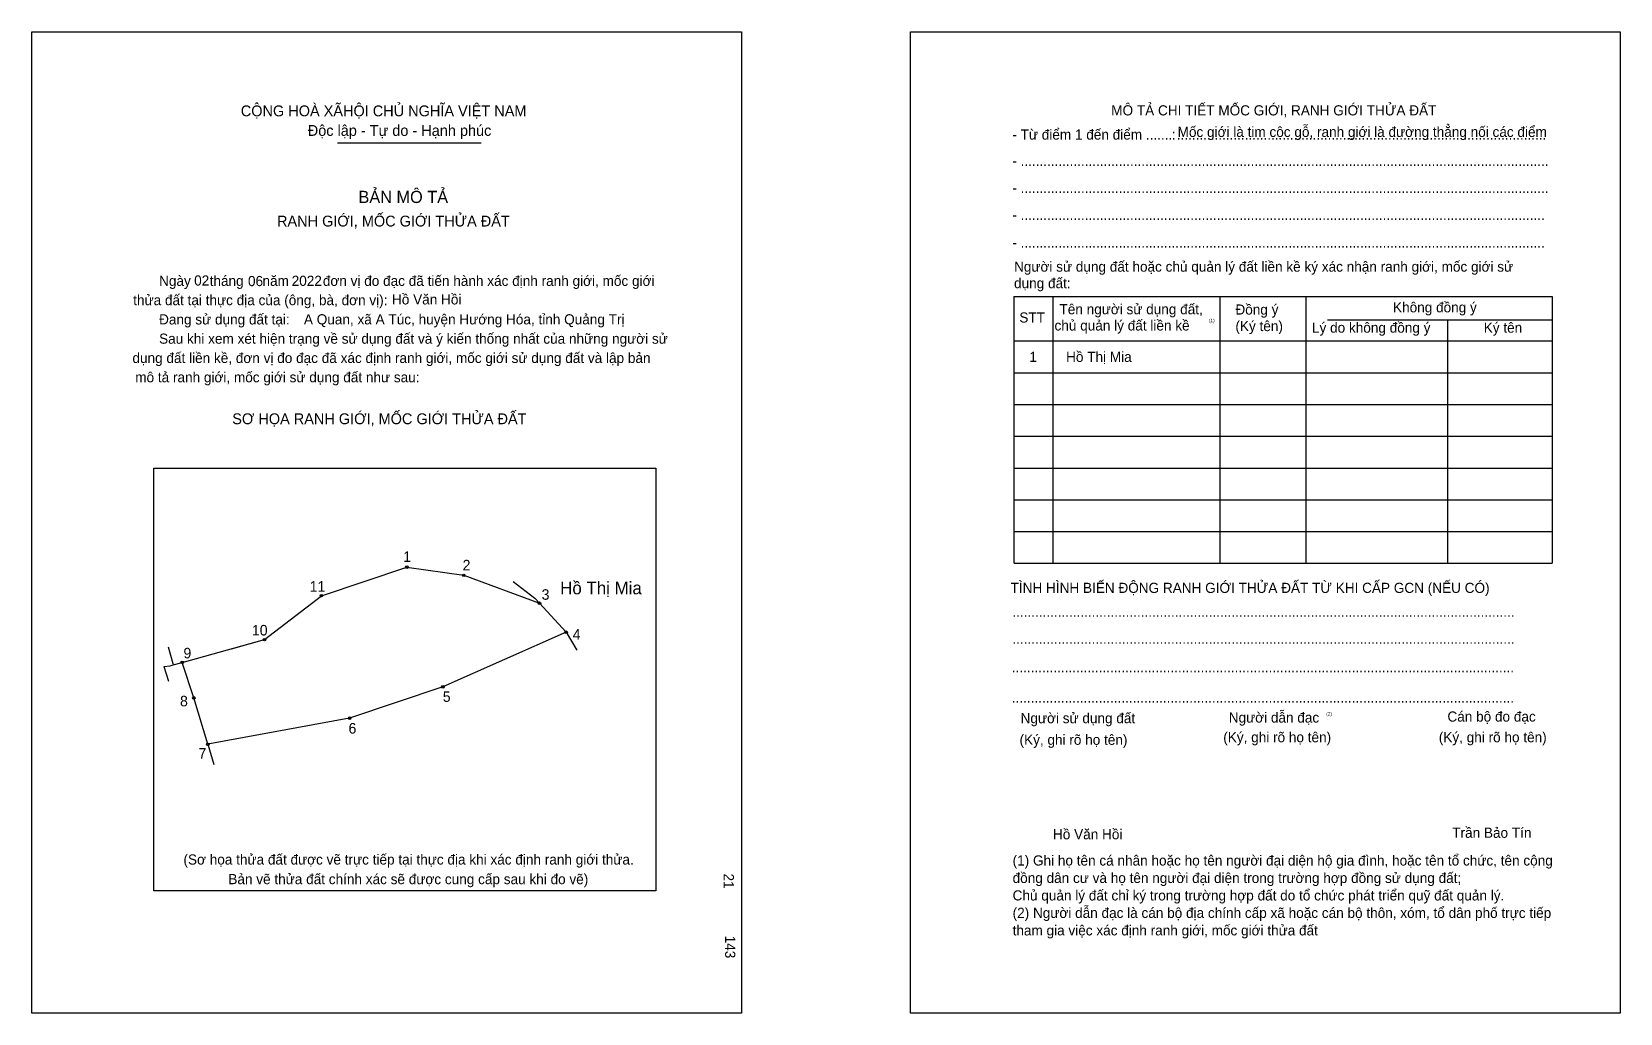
# Model space of a CAD drawing. Extents: x 547471 to 548314, y 1821295 to 1821816.
import ezdxf

# ---------------------------------------------------------------- set-up
doc = ezdxf.new("R2010")
doc.units = 0
for name, color, linetype in [('bmtKhungInTrang1', 7, 'Continuous'), ('bmtKhungInTrang2', 7, 'Continuous'), ('bmtNoiDung', 7, 'Continuous'), ('bmtTemplate', 7, 'Continuous'), ('CanhThua', 7, 'Continuous'), ('MocDinhThua', 7, 'Continuous'), ('RauThua', 7, 'Continuous'), ('SoHieuDinhThua', 7, 'Continuous'), ('TenChuLanCan', 7, 'Continuous')]:
    doc.layers.add(name, color=color, linetype=linetype)

msp = doc.modelspace()

# ---------------------------------------------------------------- linework, layer by layer
at = {"layer": 'bmtKhungInTrang1'}
msp.add_lwpolyline([(547471.35, 1821815.99), (547847.86, 1821815.99), (547847.86, 1821295.23), (547471.35, 1821295.23)], close=True, dxfattribs=at)
at = {"layer": 'bmtKhungInTrang2'}
msp.add_lwpolyline([(547937.64, 1821815.99), (548314.15, 1821815.99), (548314.15, 1821295.23), (547937.64, 1821295.23)], close=True, dxfattribs=at)
at = {"layer": 'bmtTemplate'}
for p, q in [((547633.6, 1821756.97), (547709.74, 1821756.97)), ((548013.17, 1821675.53), (548013.17, 1821533.96)), ((548101.74, 1821675.53), (548101.74, 1821533.96)), ((548147.31, 1821675.7), (548147.31, 1821533.96)), ((548278.1, 1821675.53), (548278.1, 1821533.96)), ((548158.87, 1821663.06), (548278.1, 1821663.06)), ((547992.53, 1821651.93), (548278.1, 1821651.93)), ((547992.53, 1821635.08), (548278.1, 1821635.08)), ((547992.53, 1821618.23), (548278.1, 1821618.23)), ((547992.53, 1821601.37), (548278.1, 1821601.37)), ((547992.53, 1821584.52), (548278.1, 1821584.52)), ((547992.53, 1821567.67), (548278.1, 1821567.67)), ((547992.53, 1821550.81), (548278.1, 1821550.81)), ((547992.53, 1821533.96), (548278.1, 1821533.96))]:
    msp.add_line(p, q, dxfattribs=at)
for points in [[(547992.34, 1821675.53), (548278.1, 1821675.53)], [(547992.34, 1821675.53), (547992.34, 1821533.96)], [(548222.52, 1821662.89), (548222.52, 1821533.96)]]:
    msp.add_lwpolyline(points, dxfattribs=at)
msp.add_lwpolyline([(547536.13, 1821360.09), (547536.13, 1821584.5), (547802.54, 1821584.5), (547802.54, 1821360.09)], close=True, dxfattribs=at)
at = {"layer": 'CanhThua'}
for p, q in [((547625.03, 1821516.77), (547670.39, 1821531.92)), ((547670.39, 1821531.92), (547700.56, 1821527.58)), ((547700.56, 1821527.58), (547740.76, 1821512.76)), ((547594.81, 1821493.46), (547625.03, 1821516.77)), ((547740.76, 1821512.76), (547754.88, 1821497.38)), ((547754.88, 1821497.38), (547689.43, 1821468.42)), ((547551.19, 1821481.39), (547594.81, 1821493.46)), ((547557.35, 1821462.53), (547551.19, 1821481.39)), ((547689.43, 1821468.42), (547640.01, 1821451.81)), ((547564.75, 1821437.91), (547557.35, 1821462.53)), ((547640.01, 1821451.81), (547564.75, 1821437.91))]:
    msp.add_line(p, q, dxfattribs=at)
at = {"layer": 'MocDinhThua'}
for centre in [(547670.39, 1821531.92), (547700.56, 1821527.58), (547625.03, 1821516.77), (547740.76, 1821512.76), (547754.88, 1821497.38), (547594.81, 1821493.46), (547551.19, 1821481.39), (547557.35, 1821462.53), (547689.43, 1821468.42), (547640.01, 1821451.81), (547564.75, 1821437.91)]:
    msp.add_circle(centre, 0.67, dxfattribs=at)
at = {"layer": 'RauThua'}
for p, q in [((547726.71, 1821524.27), (547738.35, 1821515.39)), ((547738.35, 1821515.39), (547740.76, 1821512.76)), ((547754.88, 1821497.38), (547760.54, 1821487.81)), ((547543.68, 1821489.59), (547546.14, 1821480.76)), ((547577.27, 1821488.6), (547594.81, 1821493.46)), ((547544.8, 1821479.62), (547546.37, 1821480.06)), ((547546.14, 1821480.76), (547546.37, 1821480.06)), ((547546.37, 1821480.06), (547551.19, 1821481.39)), ((547546.37, 1821480.06), (547551.19, 1821481.39)), ((547541.39, 1821479.21), (547544.8, 1821479.62)), ((547541.39, 1821479.21), (547543.91, 1821471.47)), ((547564.75, 1821437.91), (547567.98, 1821427.16))]:
    msp.add_line(p, q, dxfattribs=at)

# ---------------------------------------------------------------- texts
at = {"layer": 'bmtNoiDung'}
for s, height, p in [('02', 5.387, (547557.51, 1821681.33)), ('06', 5.387, (547586.08, 1821681.03)), ('2022', 5.387, (547609.26, 1821681.15)), ('Hồ Văn Hồi', 5.387, (547662.48, 1821671.31)), ('A Quan, xã A Túc, huyện Hướng Hóa, tỉnh Quảng Trị', 5.3871, (547615.74, 1821660.72)), ('1', 5.39, (548000.63, 1821640.81)), ('Hồ Thị Mia ', 5.3871, (548020.13, 1821640.81)), ('Hồ Văn Hồi', 5.387, (548013.19, 1821387.52))]:
    msp.add_text(s, height=height, dxfattribs=at).set_placement(p)
for s, p in [('21', (547838.48, 1821369.36)), ('143', (547839.25, 1821336.39))]:
    msp.add_text(s, height=5.387, rotation=270, dxfattribs=at).set_placement(p)
at = {"layer": 'bmtTemplate'}
for s, height, p in [('CỘNG HOÀ XÃHỘI CHỦ NGHĨA VIỆT NAM', 5.7462, (547582.26, 1821771.14)), ('MÔ TẢ CHI TIẾT MỐC GIỚI, RANH GIỚI THỬA ĐẤT', 5.3851, (548044.1, 1821771.6)), ('Độc lập - Tự do - Hạnh phúc', 5.7462, (547617.79, 1821760.74)), ('Mốc giới là tim cộc gỗ, ranh giới là đường thẳng nối các điểm', 5.3851, (548079.31, 1821760.18)), ('- Từ điểm 1 đến điểm .......', 5.3851, (547991.61, 1821758.76)), (':', 5.39, (548076.21, 1821758.76)), ('..................................................................................................', 5.3851, (548078.87, 1821758.76)), ('- ............................................................................................................................................', 5.38505, (547991.61, 1821744.8)), ('BẢN MÔ TẢ', 6.465, (547644.69, 1821725.13)), ('- ............................................................................................................................................', 5.38505, (547991.61, 1821730.47)), ('RANH GIỚI, MỐC GIỚI THỬA ĐẤT', 5.7462, (547601.47, 1821712.66)), ('- ...........................................................................................................................................', 5.38505, (547991.61, 1821716.15)), ('- ...........................................................................................................................................', 5.38505, (547991.61, 1821701.49)), ('Người sử dụng đất hoặc chủ quản lý đất liền kề ký xác nhận ranh giới, mốc giới sử', 5.3851, (547992.53, 1821688.68)), ('Ngày     tháng     năm         đơn vị đo đạc đã tiến hành xác định ranh giới, mốc giới ', 5.3871, (547538.91, 1821681.15)), ('dụng đất:', 5.385, (547992.53, 1821679.91)), ('thửa đất tại thực địa của (ông, bà, đơn vị):', 5.3871, (547525.18, 1821670.92)), ('Đang sử dụng đất tại:', 5.3871, (547538.91, 1821660.69)), ('STT', 5.385, (547995.34, 1821661.71)), ('Tên người sử dụng đất,', 5.3851, (548016.65, 1821666.09)), ('Đồng ý', 5.385, (548109.98, 1821665.92)), ('Không đồng ý', 5.3851, (548193.61, 1821667.1)), ('chủ quản lý đất liền kề', 5.3851, (548014.01, 1821657.48)), ('(1)', 1.796, (548095.91, 1821661.9)), ('(Ký tên)', 5.385, (548109.98, 1821657.16)), ('Lý do không đồng ý', 5.3851, (548150.6, 1821656.32)), ('Ký tên', 5.385, (548241.73, 1821656.32)), ('Sau khi xem xét hiện trạng về sử dụng đất và ý kiến thống nhất của những người sử ', 5.3871, (547538.91, 1821650.46)), ('dụng đất liền kề, đơn vị đo đạc đã xác định ranh giới, mốc giới sử dụng đất và lập bản', 5.3871, (547524.77, 1821640.23)), ('mô tả ranh giới, mốc giới sử dụng đất như sau:', 5.3871, (547526.25, 1821629.99)), ('SƠ HỌA RANH GIỚI, MỐC GIỚI THỬA ĐẤT', 5.7462, (547577.73, 1821607.77)), ('TÌNH HÌNH BIẾN ĐỘNG RANH GIỚI THỬA ĐẤT TỪ KHI CẤP GCN (NẾU CÓ)', 5.3851, (547990.7, 1821518.24)), ('.....................................................................................................................................', 5.39313, (547991.61, 1821505.57)), ('.....................................................................................................................................', 5.39313, (547991.61, 1821491.24)), ('.....................................................................................................................................', 5.39313, (547991.33, 1821476.08)), ('.....................................................................................................................................', 5.39313, (547991.33, 1821460.06)), ('Người sử dụng đất', 5.3851, (547996, 1821449.11)), ('Người dẫn đạc', 5.3851, (548106.45, 1821449.45)), ('(2)', 1.796, (548158.17, 1821453.16)), ('Cán bộ đo đạc', 5.3851, (548222.46, 1821449.96)), ('(Ký, ghi rõ họ tên)', 5.3851, (547995.45, 1821437.65)), ('(Ký, ghi rõ họ tên)', 5.3851, (548103.53, 1821439)), ('(Ký, ghi rõ họ tên)', 5.3851, (548217.89, 1821439)), ('Trần Bảo Tín', 5.3851, (548225.03, 1821388.32)), ('(Sơ họa thửa đất được vẽ trực tiếp tại thực địa khi xác định ranh giới thửa.', 5.3871, (547551.84, 1821374.12)), ('(1) Ghi họ tên cá nhân hoặc họ tên người đại diện hộ gia đình, hoặc tên tổ chức, tên cộng', 5.3851, (547991.77, 1821373.6)), ('Bản vẽ thửa đất chính xác sẽ được cung cấp sau khi đo vẽ)', 5.3871, (547575.66, 1821363.7)), ('đồng dân cư và họ tên người đại diện trong trường hợp đồng sử dụng đất;', 5.3851, (547991.77, 1821364.33)), ('Chủ quản lý đất chỉ ký trong trường hợp đất do tổ chức phát triển quỹ đất quản lý.', 5.3851, (547991.77, 1821355.06)), ('(2) Người dẫn đạc là cán bộ địa chính cấp xã hoặc cán bộ thôn, xóm, tổ dân phố trực tiếp', 5.3851, (547991.77, 1821345.79)), ('tham gia việc xác định ranh giới, mốc giới thửa đất', 5.3851, (547991.77, 1821336.52))]:
    msp.add_text(s, height=height, dxfattribs=at).set_placement(p)
at = {"layer": 'SoHieuDinhThua'}
for s, height, p in [('1', 5.58, (547668.44, 1821534.69)), ('2', 5.58, (547699.97, 1821530.2)), ('11', 5.582, (547618.78, 1821518.9)), ('3', 5.58, (547741.88, 1821514.61)), ('10', 5.582, (547588.17, 1821495.66)), ('4', 5.58, (547758.37, 1821493.45)), ('9', 5.58, (547551.84, 1821483.52)), ('8', 5.58, (547550.02, 1821458.07)), ('5', 5.58, (547689.44, 1821460.43)), ('6', 5.58, (547639.42, 1821443.62)), ('7', 5.58, (547559.85, 1821430.36))]:
    msp.add_text(s, height=height, dxfattribs=at).set_placement(p)
at = {"layer": 'TenChuLanCan'}
msp.add_text('Hồ Thị Mia', height=6.698, dxfattribs=at).set_placement((547751.72, 1821517.51))

doc.saveas('drawing.dxf')
